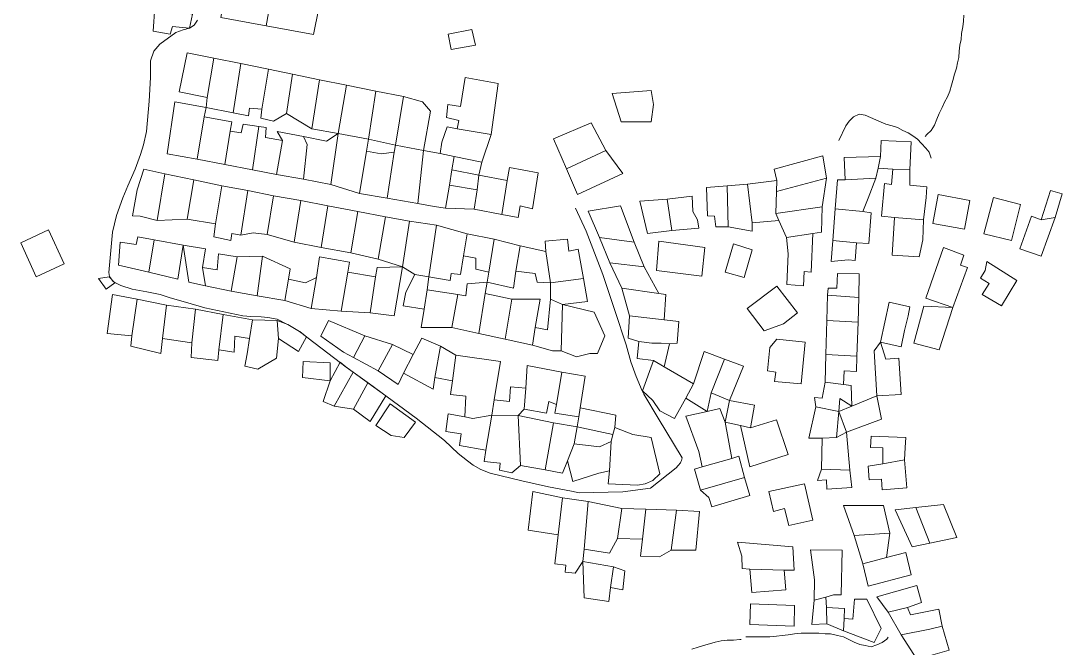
# Model space of a CAD drawing. Header units: inches. Extents: x 1138763 to 1140867, y 1050756 to 1053008.
# Drawn here: x 1139928.1 to 1140149.4, y 1051170.9 to 1051304.3 of the extents above; entities that cross this region are included whole.
import ezdxf

# ---------------------------------------------------------------- set-up
doc = ezdxf.new("R2010")
doc.units = ezdxf.units.IN
doc.header["$MEASUREMENT"] = 0
for name, color, linetype, lineweight in [('LimEdif_AM', 44, 'Continuous', 5), ('ViaPrin_AM', 1, 'Continuous', 15), ('ViaSec_AM', 1, 'Continuous', 18)]:
    doc.layers.add(name, color=color, linetype=linetype, lineweight=lineweight)

msp = doc.modelspace()

# ---------------------------------------------------------------- linework, layer by layer
at = {"layer": 'LimEdif_AM'}
for points in [[(1139979.56, 1051309.25), (1139977.94, 1051306.5), (1139980.69, 1051306), (1139980.19, 1051303.25), (1139970.56, 1051305), (1139971.56, 1051310.75), (1139979.56, 1051309.25)], [(1139991.44, 1051307), (1139990.31, 1051301.37), (1139980.19, 1051303.25), (1139980.69, 1051306), (1139984.19, 1051306.62), (1139984.56, 1051308.25), (1139991.44, 1051307)], [(1139964.56, 1051305.75), (1139963.94, 1051302.75), (1139960.31, 1051303.12), (1139959.81, 1051301.5), (1139956.19, 1051302.12), (1139956.56, 1051307.25), (1139964.56, 1051305.75)], [(1140019.56, 1051298.25), (1140018.94, 1051301.5), (1140023.94, 1051302.5), (1140024.69, 1051299.12), (1140019.56, 1051298.25)], [(1139969.06, 1051296.37), (1139967.69, 1051288), (1139961.69, 1051289.25), (1139963.44, 1051297.5), (1139969.06, 1051296.37)], [(1139969.06, 1051296.37), (1139974.81, 1051295.25), (1139973.19, 1051284.75), (1139967.44, 1051285.87), (1139967.69, 1051288), (1139969.06, 1051296.37)], [(1139974.81, 1051295.25), (1139980.69, 1051294), (1139979.31, 1051285.5), (1139976.69, 1051285.75), (1139976.44, 1051284.12), (1139973.19, 1051284.75), (1139974.81, 1051295.25)], [(1139980.69, 1051294), (1139985.81, 1051293), (1139984.56, 1051284.62), (1139981.81, 1051283), (1139979.06, 1051283.62), (1139979.31, 1051285.5), (1139980.69, 1051294)], [(1139985.81, 1051293), (1139991.56, 1051291.75), (1139989.94, 1051281.37), (1139984.56, 1051284.62), (1139985.81, 1051293)], [(1140020.81, 1051281.37), (1140021.19, 1051283.12), (1140018.56, 1051283.75), (1140018.81, 1051286.5), (1140021.56, 1051286.12), (1140022.56, 1051292.25), (1140029.56, 1051291), (1140028.06, 1051280.12), (1140020.81, 1051281.37)], [(1139991.56, 1051291.75), (1139997.31, 1051290.62), (1139995.56, 1051280.37), (1139989.94, 1051281.37), (1139991.56, 1051291.75)], [(1139997.31, 1051290.62), (1140003.56, 1051289.37), (1140001.94, 1051279.12), (1139995.56, 1051280.37), (1139997.31, 1051290.62)], [(1140003.56, 1051289.37), (1140009.44, 1051288.25), (1140007.69, 1051277.87), (1140001.94, 1051279.12), (1140003.56, 1051289.37)], [(1140009.44, 1051288.25), (1140013.44, 1051287.12), (1140015.19, 1051285.12), (1140013.69, 1051276.75), (1140007.69, 1051277.87), (1140009.44, 1051288.25)], [(1140062.06, 1051282.87), (1140055.69, 1051282.87), (1140053.81, 1051288.87), (1140062.06, 1051289.5), (1140062.56, 1051286.5), (1140062.06, 1051282.87)], [(1139967.44, 1051285.87), (1139967.06, 1051283.87), (1139965.56, 1051274.87), (1139959.19, 1051276), (1139960.81, 1051287.12), (1139967.44, 1051285.87)], [(1139973.19, 1051284.75), (1139976.44, 1051284.12), (1139976.69, 1051285.75), (1139979.31, 1051285.5), (1139979.06, 1051283.62), (1139981.81, 1051283), (1139984.56, 1051284.62), (1139989.94, 1051281.37), (1139995.56, 1051280.37), (1139993.06, 1051278.75), (1139988.19, 1051279.75), (1139982.56, 1051280.75), (1139983.69, 1051278.87), (1139980.06, 1051279.5), (1139980.19, 1051281.62), (1139978.69, 1051281.87), (1139975.31, 1051282.37), (1139974.94, 1051280.5), (1139972.56, 1051280.87), (1139972.94, 1051282.87), (1139967.06, 1051283.87), (1139967.44, 1051285.87), (1139973.19, 1051284.75)], [(1139972.56, 1051280.87), (1139971.44, 1051273.75), (1139965.56, 1051274.87), (1139967.06, 1051283.87), (1139972.94, 1051282.87), (1139972.56, 1051280.87)], [(1139978.69, 1051281.87), (1139977.31, 1051272.62), (1139971.44, 1051273.75), (1139972.56, 1051280.87), (1139974.94, 1051280.5), (1139975.31, 1051282.37), (1139978.69, 1051281.87)], [(1139983.69, 1051278.87), (1139982.44, 1051271.62), (1139977.31, 1051272.62), (1139978.69, 1051281.87), (1139980.19, 1051281.62), (1139980.06, 1051279.5), (1139983.69, 1051278.87)], [(1140028.06, 1051280.12), (1140026.06, 1051274.25), (1140020.19, 1051275.5), (1140017.19, 1051276.12), (1140017.56, 1051278.5), (1140018.69, 1051281.75), (1140020.81, 1051281.37), (1140028.06, 1051280.12)], [(1140052.44, 1051276.75), (1140044.06, 1051272.87), (1140041.31, 1051279.25), (1140049.31, 1051282.62), (1140052.44, 1051276.75)], [(1139988.19, 1051279.75), (1139988.94, 1051278), (1139988.19, 1051270.62), (1139982.44, 1051271.62), (1139983.69, 1051278.87), (1139982.56, 1051280.75), (1139988.19, 1051279.75)], [(1139995.56, 1051280.37), (1139993.94, 1051269.5), (1139988.19, 1051270.62), (1139988.94, 1051278), (1139988.19, 1051279.75), (1139993.06, 1051278.75), (1139995.56, 1051280.37)], [(1140001.94, 1051279.12), (1140001.56, 1051276.62), (1140000.06, 1051267.62), (1139993.94, 1051269.5), (1139995.56, 1051280.37), (1140001.94, 1051279.12)], [(1140007.69, 1051277.87), (1140007.44, 1051276.37), (1140004.69, 1051276), (1140001.56, 1051276.62), (1140001.94, 1051279.12), (1140007.69, 1051277.87)], [(1140110.31, 1051273), (1140110.81, 1051275.5), (1140110.94, 1051278.87), (1140117.31, 1051278.62), (1140117.06, 1051272.62), (1140113.44, 1051272.75), (1140110.31, 1051273)], [(1140013.69, 1051276.75), (1140012.44, 1051265.5), (1140005.94, 1051266.62), (1140007.44, 1051276.37), (1140007.69, 1051277.87), (1140013.69, 1051276.75)], [(1140013.69, 1051276.75), (1140017.19, 1051276.12), (1140020.19, 1051275.5), (1140019.69, 1051272.62), (1140019.19, 1051269.37), (1140018.31, 1051264.5), (1140015.94, 1051264.87), (1140012.44, 1051265.5), (1140013.69, 1051276.75)], [(1140052.44, 1051276.75), (1140056.06, 1051271.87), (1140046.44, 1051267.37), (1140044.06, 1051272.87), (1140052.44, 1051276.75)], [(1140007.44, 1051276.37), (1140005.94, 1051266.62), (1140000.06, 1051267.62), (1140001.56, 1051276.62), (1140004.69, 1051276), (1140007.44, 1051276.37)], [(1140026.06, 1051274.25), (1140025.44, 1051271.5), (1140019.69, 1051272.62), (1140020.19, 1051275.5), (1140026.06, 1051274.25)], [(1140088.81, 1051270.37), (1140088.19, 1051272.75), (1140098.56, 1051275.62), (1140099.31, 1051270.87), (1140088.69, 1051268), (1140088.81, 1051270.37)], [(1140110.31, 1051273), (1140109.81, 1051270.87), (1140103.31, 1051270.5), (1140103.06, 1051275.25), (1140110.81, 1051275.5), (1140110.31, 1051273)], [(1139958.69, 1051271.75), (1139957.06, 1051261.87), (1139953.44, 1051262.75), (1139951.81, 1051262.87), (1139952.81, 1051268.37), (1139954.19, 1051272.75), (1139958.69, 1051271.75)], [(1140025.44, 1051271.5), (1140025.06, 1051268.37), (1140019.19, 1051269.37), (1140019.69, 1051272.62), (1140025.44, 1051271.5)], [(1140030.31, 1051263.12), (1140031.44, 1051270.37), (1140031.94, 1051273.12), (1140038.06, 1051272), (1140036.81, 1051264.37), (1140034.19, 1051265), (1140033.81, 1051262.5), (1140030.31, 1051263.12)], [(1140117.06, 1051272.62), (1140117.06, 1051269.37), (1140120.69, 1051269), (1140120.56, 1051266.75), (1140119.94, 1051262), (1140113.81, 1051262.5), (1140111.06, 1051262.75), (1140111.69, 1051269.75), (1140113.19, 1051269.5), (1140113.44, 1051272.75), (1140117.06, 1051272.62)], [(1139958.69, 1051271.75), (1139964.81, 1051270.5), (1139963.44, 1051262.12), (1139957.06, 1051261.87), (1139958.69, 1051271.75)], [(1139964.81, 1051270.5), (1139970.81, 1051269.25), (1139969.44, 1051261.12), (1139963.44, 1051262.12), (1139964.81, 1051270.5)], [(1140025.44, 1051271.5), (1140031.44, 1051270.37), (1140030.31, 1051263.12), (1140024.44, 1051264.25), (1140025.06, 1051268.37), (1140025.44, 1051271.5)], [(1140082.56, 1051269.62), (1140088.81, 1051270.37), (1140088.69, 1051268), (1140088.56, 1051263.37), (1140089.19, 1051261.87), (1140083.56, 1051261.37), (1140082.56, 1051269.62)], [(1140099.31, 1051270.87), (1140098.44, 1051264.75), (1140088.56, 1051263.37), (1140088.69, 1051268), (1140099.31, 1051270.87)], [(1140109.81, 1051270.87), (1140108.19, 1051266.62), (1140107.06, 1051263.75), (1140101.19, 1051264.37), (1140101.69, 1051270.5), (1140103.31, 1051270.5), (1140109.81, 1051270.87)], [(1139970.81, 1051269.25), (1139976.31, 1051268.25), (1139974.81, 1051258.75), (1139972.94, 1051259.12), (1139972.69, 1051257.62), (1139969.06, 1051258.37), (1139969.44, 1051261.12), (1139970.81, 1051269.25)], [(1139976.31, 1051268.25), (1139981.81, 1051267.12), (1139980.44, 1051258.87), (1139977.44, 1051259.25), (1139974.81, 1051258.75), (1139976.31, 1051268.25)], [(1140025.06, 1051268.37), (1140024.44, 1051264.25), (1140018.31, 1051264.5), (1140019.19, 1051269.37), (1140025.06, 1051268.37)], [(1140078.44, 1051260.5), (1140075.81, 1051260.5), (1140075.56, 1051262.75), (1140074.06, 1051262.87), (1140073.81, 1051268.87), (1140078.19, 1051269.25), (1140078.44, 1051260.5)], [(1140078.19, 1051269.25), (1140082.56, 1051269.62), (1140083.56, 1051261.37), (1140083.56, 1051259.62), (1140078.44, 1051260.5), (1140078.19, 1051269.25)], [(1140147.94, 1051262.5), (1140144.94, 1051262), (1140146.94, 1051268.25), (1140149.44, 1051267.5), (1140147.94, 1051262.5)], [(1139981.81, 1051267.12), (1139987.56, 1051266.12), (1139986.19, 1051257.25), (1139980.44, 1051258.87), (1139981.81, 1051267.12)], [(1139987.56, 1051266.12), (1139993.31, 1051265), (1139991.94, 1051256.12), (1139986.19, 1051257.25), (1139987.56, 1051266.12)], [(1140066.44, 1051259.75), (1140061.31, 1051259.12), (1140059.69, 1051266), (1140065.44, 1051266.37), (1140066.44, 1051259.75)], [(1140065.44, 1051266.37), (1140070.81, 1051267), (1140070.94, 1051263.75), (1140071.94, 1051262), (1140072.19, 1051260.25), (1140066.44, 1051259.75), (1140065.44, 1051266.37)], [(1140128.69, 1051260), (1140121.94, 1051261.25), (1140123.06, 1051267.37), (1140129.81, 1051266.12), (1140128.69, 1051260)], [(1140138.69, 1051257.62), (1140132.81, 1051259), (1140134.81, 1051266.75), (1140140.56, 1051265.25), (1140138.69, 1051257.62)], [(1139993.31, 1051265), (1139999.69, 1051263.75), (1139998.19, 1051255), (1139991.94, 1051256.12), (1139993.31, 1051265)], [(1139999.69, 1051263.75), (1140005.56, 1051262.62), (1140004.06, 1051253.62), (1139998.19, 1051255), (1139999.69, 1051263.75)], [(1140051.06, 1051258.25), (1140048.69, 1051263.87), (1140055.56, 1051265), (1140058.44, 1051257.25), (1140051.06, 1051258.25)], [(1140098.44, 1051264.75), (1140098.31, 1051259.37), (1140096.44, 1051259.12), (1140090.81, 1051258.25), (1140089.19, 1051261.87), (1140088.56, 1051263.37), (1140098.44, 1051264.75)], [(1140107.06, 1051263.75), (1140108.81, 1051263.5), (1140108.31, 1051257), (1140105.69, 1051257.12), (1140100.69, 1051257.62), (1140101.19, 1051264.37), (1140107.06, 1051263.75)], [(1140005.56, 1051262.62), (1140010.69, 1051261.75), (1140009.19, 1051252), (1140004.06, 1051253.62), (1140005.56, 1051262.62)], [(1140010.69, 1051261.75), (1140016.44, 1051260.87), (1140014.81, 1051249.87), (1140011.81, 1051250.37), (1140009.19, 1051252), (1140010.69, 1051261.75)], [(1140119.94, 1051262), (1140119.81, 1051257.75), (1140119.06, 1051254.12), (1140113.31, 1051254.5), (1140113.81, 1051262.5), (1140119.94, 1051262)], [(1140147.94, 1051262.5), (1140144.94, 1051254.25), (1140140.44, 1051255.87), (1140142.94, 1051262.75), (1140144.94, 1051262), (1140147.94, 1051262.5)], [(1139931.31, 1051249.87), (1139928.06, 1051257.12), (1139933.94, 1051259.87), (1139937.31, 1051252.62), (1139931.31, 1051249.87)], [(1140016.44, 1051260.87), (1140022.94, 1051259), (1140022.19, 1051254.37), (1140021.56, 1051250.37), (1140019.56, 1051250.62), (1140019.31, 1051249.12), (1140014.81, 1051249.87), (1140016.44, 1051260.87)], [(1140022.94, 1051259), (1140028.69, 1051257.87), (1140027.56, 1051250.87), (1140024.81, 1051251.5), (1140024.81, 1051253.87), (1140022.19, 1051254.37), (1140022.94, 1051259)], [(1140096.44, 1051259.12), (1140096.06, 1051250.87), (1140094.56, 1051251), (1140094.44, 1051248), (1140090.94, 1051248.25), (1140091.19, 1051254.75), (1140090.81, 1051258.25), (1140096.44, 1051259.12)], [(1139956.44, 1051257.75), (1139955.31, 1051250.87), (1139948.81, 1051252.37), (1139949.19, 1051257.25), (1139952.56, 1051256.75), (1139952.94, 1051258.37), (1139956.44, 1051257.75)], [(1139956.44, 1051257.75), (1139962.56, 1051256.62), (1139961.44, 1051249.37), (1139955.31, 1051250.87), (1139956.44, 1051257.75)], [(1140028.69, 1051257.87), (1140034.19, 1051256.5), (1140033.31, 1051251.12), (1140032.81, 1051247.5), (1140027.19, 1051248.75), (1140027.56, 1051250.87), (1140028.69, 1051257.87)], [(1140039.69, 1051255.25), (1140039.56, 1051257.5), (1140044.31, 1051257.87), (1140044.56, 1051255.37), (1140046.56, 1051255.75), (1140047.69, 1051249.5), (1140040.69, 1051248.62), (1140039.69, 1051255.25)], [(1140058.44, 1051257.25), (1140060.56, 1051252), (1140053.31, 1051252.87), (1140051.06, 1051258.25), (1140058.44, 1051257.25)], [(1140072.81, 1051250), (1140063.19, 1051251.25), (1140063.69, 1051257.5), (1140073.44, 1051256.12), (1140072.81, 1051250)], [(1140081.81, 1051249.75), (1140077.81, 1051250.87), (1140079.56, 1051256.87), (1140083.56, 1051255.62), (1140081.81, 1051249.75)], [(1140105.69, 1051257.12), (1140105.44, 1051253.37), (1140103.94, 1051253.5), (1140100.31, 1051253.12), (1140100.69, 1051257.62), (1140105.69, 1051257.12)], [(1139962.56, 1051256.62), (1139967.31, 1051255.87), (1139966.69, 1051251.87), (1139967.31, 1051248), (1139963.81, 1051248.75), (1139962.56, 1051256.62)], [(1139966.69, 1051251.87), (1139969.81, 1051251.37), (1139970.06, 1051254.75), (1139974.06, 1051254.12), (1139972.81, 1051246.87), (1139967.31, 1051248), (1139966.69, 1051251.87)], [(1140034.19, 1051256.5), (1140039.69, 1051255.25), (1140040.69, 1051248.62), (1140037.81, 1051248.75), (1140037.44, 1051250.62), (1140033.31, 1051251.12), (1140034.19, 1051256.5)], [(1140126.19, 1051243.37), (1140120.44, 1051245.37), (1140124.19, 1051256.12), (1140128.56, 1051254.5), (1140127.81, 1051252.37), (1140129.31, 1051251.87), (1140126.19, 1051243.37)], [(1139974.06, 1051254.12), (1139979.44, 1051254.25), (1139978.31, 1051245.87), (1139972.81, 1051246.87), (1139974.06, 1051254.12)], [(1139979.44, 1051254.25), (1139985.31, 1051251.62), (1139984.94, 1051249.37), (1139984.19, 1051244.87), (1139978.31, 1051245.87), (1139979.44, 1051254.25)], [(1139990.94, 1051249.75), (1139991.56, 1051254.12), (1139997.94, 1051253), (1139997.56, 1051250.87), (1139996.19, 1051242.62), (1139989.81, 1051243.12), (1139990.94, 1051249.75)], [(1140027.56, 1051250.87), (1140027.19, 1051248.75), (1140022.94, 1051248.37), (1140022.69, 1051245.87), (1140020.94, 1051246.12), (1140014.44, 1051247.12), (1140014.81, 1051249.87), (1140019.31, 1051249.12), (1140019.56, 1051250.62), (1140021.56, 1051250.37), (1140022.19, 1051254.37), (1140024.81, 1051253.87), (1140024.81, 1051251.5), (1140027.56, 1051250.87)], [(1140060.56, 1051252), (1140063.69, 1051246.37), (1140055.81, 1051247.5), (1140053.31, 1051252.87), (1140060.56, 1051252)], [(1140136.56, 1051243.75), (1140132.44, 1051246.12), (1140133.94, 1051248.5), (1140132.06, 1051249.62), (1140133.06, 1051251.25), (1140133.44, 1051253.12), (1140139.81, 1051249.12), (1140136.56, 1051243.75)], [(1139997.56, 1051250.87), (1140003.44, 1051249.87), (1140002.31, 1051242.25), (1139996.19, 1051242.62), (1139997.56, 1051250.87)], [(1140003.44, 1051249.87), (1140003.81, 1051251.87), (1140009.19, 1051252), (1140007.44, 1051241.62), (1140002.31, 1051242.25), (1140003.44, 1051249.87)], [(1140014.81, 1051249.87), (1140014.44, 1051247.12), (1140013.81, 1051243), (1140009.31, 1051243.75), (1140009.94, 1051246.62), (1140011.81, 1051250.37), (1140014.81, 1051249.87)], [(1140040.69, 1051248.62), (1140040.69, 1051245.12), (1140040.06, 1051238.62), (1140037.44, 1051239.12), (1140038.44, 1051245.12), (1140032.44, 1051245.12), (1140026.81, 1051246.37), (1140027.19, 1051248.75), (1140032.81, 1051247.5), (1140033.31, 1051251.12), (1140037.44, 1051250.62), (1140037.81, 1051248.75), (1140040.69, 1051248.62)], [(1140099.56, 1051246), (1140099.69, 1051247.5), (1140101.56, 1051247.5), (1140101.69, 1051250.62), (1140106.31, 1051250.5), (1140106.19, 1051245.5), (1140099.56, 1051246)], [(1139946.19, 1051247.25), (1139944.56, 1051249.5), (1139946.81, 1051249.87), (1139948.06, 1051248.62), (1139946.19, 1051247.25)], [(1139984.94, 1051249.37), (1139988.56, 1051248.62), (1139990.94, 1051249.75), (1139989.81, 1051243.12), (1139984.19, 1051244.87), (1139984.94, 1051249.37)], [(1140026.81, 1051246.37), (1140025.44, 1051237.87), (1140019.69, 1051239.12), (1140020.94, 1051246.12), (1140022.69, 1051245.87), (1140022.94, 1051248.37), (1140027.19, 1051248.75), (1140026.81, 1051246.37)], [(1140047.69, 1051249.5), (1140048.56, 1051244.62), (1140043.19, 1051244), (1140040.69, 1051245.12), (1140040.69, 1051248.62), (1140047.69, 1051249.5)], [(1140086.06, 1051238.37), (1140082.44, 1051243.12), (1140088.81, 1051247.87), (1140093.19, 1051242.25), (1140090.19, 1051239.87), (1140086.06, 1051238.37)], [(1139952.81, 1051245.12), (1139951.69, 1051237.37), (1139946.44, 1051237.87), (1139947.56, 1051246.12), (1139952.81, 1051245.12)], [(1140020.94, 1051246.12), (1140019.69, 1051239.12), (1140013.19, 1051239.12), (1140013.81, 1051243), (1140014.44, 1051247.12), (1140020.94, 1051246.12)], [(1140032.44, 1051245.12), (1140031.06, 1051236.62), (1140025.44, 1051237.87), (1140026.81, 1051246.37), (1140032.44, 1051245.12)], [(1140063.69, 1051246.37), (1140065.19, 1051246.12), (1140064.81, 1051240.75), (1140057.44, 1051241.62), (1140055.81, 1051247.5), (1140063.69, 1051246.37)], [(1140106.19, 1051245.5), (1140106.06, 1051240.25), (1140099.44, 1051240.62), (1140099.56, 1051246), (1140106.19, 1051245.5)], [(1139952.81, 1051245.12), (1139959.06, 1051243.87), (1139958.19, 1051236.75), (1139957.81, 1051233.62), (1139951.44, 1051235.12), (1139951.69, 1051237.37), (1139952.81, 1051245.12)], [(1139959.06, 1051243.87), (1139965.19, 1051243), (1139964.44, 1051235.87), (1139958.19, 1051236.75), (1139959.06, 1051243.87)], [(1140037.44, 1051239.12), (1140036.81, 1051235.37), (1140031.06, 1051236.62), (1140032.44, 1051245.12), (1140038.44, 1051245.12), (1140037.44, 1051239.12)], [(1140043.19, 1051244), (1140042.94, 1051234.12), (1140041.06, 1051234.12), (1140036.81, 1051235.37), (1140037.44, 1051239.12), (1140040.06, 1051238.62), (1140040.69, 1051245.12), (1140043.19, 1051244)], [(1140043.19, 1051244), (1140049.94, 1051242.37), (1140052.19, 1051237.37), (1140050.69, 1051233.62), (1140049.06, 1051233.62), (1140046.19, 1051232.87), (1140042.94, 1051234.12), (1140043.19, 1051244)], [(1140110.81, 1051236), (1140112.69, 1051244.5), (1140117.06, 1051243.5), (1140116.69, 1051241.62), (1140115.94, 1051238.5), (1140115.19, 1051235), (1140110.81, 1051236)], [(1140126.19, 1051243.37), (1140123.31, 1051234.37), (1140117.94, 1051235.75), (1140120.06, 1051243.62), (1140126.19, 1051243.37)], [(1139965.19, 1051243), (1139971.06, 1051241.87), (1139970.19, 1051234.37), (1139969.94, 1051232.12), (1139964.31, 1051232.75), (1139964.44, 1051235.87), (1139965.19, 1051243)], [(1139971.06, 1051241.87), (1139977.31, 1051240.75), (1139976.69, 1051236.75), (1139973.56, 1051237.25), (1139973.44, 1051233.87), (1139970.19, 1051234.37), (1139971.06, 1051241.87)], [(1140064.81, 1051240.75), (1140067.94, 1051240.37), (1140067.56, 1051235.75), (1140065.94, 1051235.62), (1140064.19, 1051235.75), (1140062.19, 1051235.75), (1140059.44, 1051236.12), (1140057.19, 1051236.87), (1140057.44, 1051241.62), (1140064.81, 1051240.75)], [(1139977.31, 1051240.75), (1139982.56, 1051240.62), (1139982.81, 1051236.75), (1139982.44, 1051232.62), (1139978.44, 1051230.25), (1139975.69, 1051230.87), (1139976.19, 1051233.5), (1139976.69, 1051236.75), (1139977.31, 1051240.75)], [(1139982.56, 1051240.62), (1139984.81, 1051239.75), (1139987.31, 1051238.25), (1139988.81, 1051237.12), (1139987.06, 1051234), (1139982.81, 1051236.75), (1139982.56, 1051240.62)], [(1140001.19, 1051237.37), (1139998.81, 1051232.75), (1139996.69, 1051233.87), (1139991.81, 1051237.25), (1139993.44, 1051240.62), (1140001.19, 1051237.37)], [(1140106.06, 1051240.25), (1140105.81, 1051233), (1140099.19, 1051233.37), (1140099.44, 1051240.62), (1140106.06, 1051240.25)], [(1140001.19, 1051237.37), (1140007.06, 1051235.5), (1140004.06, 1051229.87), (1139998.81, 1051232.75), (1140001.19, 1051237.37)], [(1140011.44, 1051233.37), (1140013.31, 1051236.87), (1140017.31, 1051235.12), (1140016.06, 1051228.5), (1140015.69, 1051226), (1140009.44, 1051229.37), (1140011.44, 1051233.37)], [(1140007.06, 1051235.5), (1140011.44, 1051233.37), (1140009.44, 1051229.37), (1140008.31, 1051227), (1140004.06, 1051229.87), (1140007.06, 1051235.5)], [(1140017.31, 1051235.12), (1140020.56, 1051233.25), (1140019.81, 1051227.75), (1140016.06, 1051228.5), (1140017.31, 1051235.12)], [(1140065.94, 1051235.62), (1140064.81, 1051230.75), (1140062.56, 1051232.12), (1140059.06, 1051232.5), (1140059.44, 1051236.12), (1140062.19, 1051235.75), (1140064.19, 1051235.75), (1140065.94, 1051235.62)], [(1140093.94, 1051227.12), (1140088.31, 1051227.62), (1140088.56, 1051229.62), (1140086.81, 1051229.87), (1140087.31, 1051234.87), (1140088.81, 1051236.62), (1140094.81, 1051236), (1140093.94, 1051227.12)], [(1140110.81, 1051236), (1140111.94, 1051232.37), (1140114.69, 1051232.62), (1140115.19, 1051224.87), (1140110.06, 1051224.62), (1140109.44, 1051234.12), (1140110.81, 1051236)], [(1140020.56, 1051233.25), (1140030.06, 1051231.87), (1140028.69, 1051223.75), (1140028.19, 1051220.5), (1140024.19, 1051219.75), (1140022.44, 1051220.12), (1140022.69, 1051224.5), (1140019.44, 1051224.87), (1140019.81, 1051227.75), (1140020.56, 1051233.25)], [(1140071.06, 1051227.12), (1140073.31, 1051234), (1140077.69, 1051232.37), (1140074.81, 1051225.25), (1140073.94, 1051221.25), (1140069.44, 1051224.12), (1140071.06, 1051227.12)], [(1140077.69, 1051232.37), (1140081.69, 1051230.87), (1140078.69, 1051223.62), (1140074.81, 1051225.25), (1140077.69, 1051232.37)], [(1140105.81, 1051233), (1140105.69, 1051229.75), (1140103.06, 1051229.87), (1140102.94, 1051227), (1140099.06, 1051227.5), (1140099.19, 1051233.37), (1140105.81, 1051233)], [(1139993.81, 1051227.75), (1139987.94, 1051228.5), (1139988.06, 1051231.87), (1139993.81, 1051231.62), (1139993.81, 1051227.75)], [(1139993.81, 1051227.75), (1139995.94, 1051231.75), (1139997.19, 1051230.75), (1139998.69, 1051229.62), (1139994.69, 1051222.37), (1139992.31, 1051223.37), (1139993.81, 1051227.75)], [(1140035.44, 1051226.25), (1140035.69, 1051231), (1140043.06, 1051229.62), (1140041.94, 1051222.75), (1140040.31, 1051223.37), (1140039.81, 1051220.87), (1140035.06, 1051221.75), (1140035.44, 1051226.25)], [(1140064.81, 1051230.75), (1140071.06, 1051227.12), (1140069.44, 1051224.12), (1140067.06, 1051219.75), (1140063.94, 1051221.37), (1140062.44, 1051223.62), (1140060.19, 1051225.62), (1140062.56, 1051232.12), (1140064.81, 1051230.75)], [(1139998.69, 1051229.62), (1140001.81, 1051227.37), (1139998.81, 1051221.75), (1139994.69, 1051222.37), (1139998.69, 1051229.62)], [(1140043.06, 1051229.62), (1140048.06, 1051228.75), (1140046.94, 1051222), (1140046.69, 1051220.12), (1140041.56, 1051220.87), (1140041.94, 1051222.75), (1140043.06, 1051229.62)], [(1140001.81, 1051227.37), (1140005.69, 1051224.62), (1140002.31, 1051219.12), (1139998.81, 1051221.75), (1140001.81, 1051227.37)], [(1140028.69, 1051223.75), (1140031.94, 1051223.37), (1140032.19, 1051226.5), (1140035.44, 1051226.25), (1140035.06, 1051221.75), (1140033.81, 1051220.37), (1140028.19, 1051220.5), (1140028.69, 1051223.75)], [(1140102.94, 1051227), (1140104.56, 1051226.75), (1140104.69, 1051222.37), (1140102.19, 1051224), (1140101.94, 1051221.25), (1140097.06, 1051222.25), (1140096.81, 1051224.25), (1140098.44, 1051224.12), (1140099.06, 1051227.5), (1140102.94, 1051227)], [(1140078.69, 1051223.62), (1140077.81, 1051219), (1140076.69, 1051221.87), (1140073.94, 1051221.25), (1140074.81, 1051225.25), (1140078.69, 1051223.62)], [(1140078.69, 1051223.62), (1140084.06, 1051222.62), (1140083.19, 1051217.75), (1140081.06, 1051218.25), (1140077.81, 1051219), (1140078.69, 1051223.62)], [(1140104.69, 1051222.37), (1140110.06, 1051224.62), (1140111.06, 1051219.62), (1140103.56, 1051216.87), (1140101.94, 1051221.25), (1140104.69, 1051222.37)], [(1140101.94, 1051221.25), (1140102.19, 1051224), (1140104.69, 1051222.37), (1140101.94, 1051221.25)], [(1140009.56, 1051215.75), (1140006.81, 1051216.12), (1140003.56, 1051218.25), (1140006.56, 1051222.87), (1140011.94, 1051219), (1140009.56, 1051215.75)], [(1140041.94, 1051222.75), (1140041.56, 1051220.87), (1140046.69, 1051220.12), (1140046.31, 1051218), (1140041.31, 1051218.87), (1140033.81, 1051220.37), (1140035.06, 1051221.75), (1140039.81, 1051220.87), (1140040.31, 1051223.37), (1140041.94, 1051222.75)], [(1140046.94, 1051222), (1140054.56, 1051220.5), (1140054.31, 1051217.87), (1140053.94, 1051216.37), (1140046.31, 1051218), (1140046.69, 1051220.12), (1140046.94, 1051222)], [(1140077.81, 1051219), (1140079.19, 1051211.25), (1140072.94, 1051209.5), (1140072.19, 1051212.75), (1140069.44, 1051220.25), (1140073.94, 1051221.25), (1140076.69, 1051221.87), (1140077.81, 1051219)], [(1140101.94, 1051221.25), (1140101.44, 1051215.75), (1140098.44, 1051215.62), (1140095.56, 1051215.62), (1140097.06, 1051222.25), (1140101.94, 1051221.25)], [(1140028.19, 1051220.5), (1140026.94, 1051213), (1140021.31, 1051214), (1140021.69, 1051216.5), (1140018.44, 1051217), (1140018.94, 1051220.75), (1140022.44, 1051220.12), (1140024.19, 1051219.75), (1140028.19, 1051220.5)], [(1140033.81, 1051220.37), (1140034.31, 1051209.75), (1140032.44, 1051208.25), (1140029.81, 1051208.75), (1140029.94, 1051210.25), (1140026.56, 1051210.62), (1140026.94, 1051213), (1140028.19, 1051220.5), (1140033.81, 1051220.37)], [(1140041.31, 1051218.87), (1140039.56, 1051208.87), (1140034.31, 1051209.75), (1140033.81, 1051220.37), (1140041.31, 1051218.87)], [(1140083.19, 1051217.75), (1140088.69, 1051219.5), (1140091.19, 1051212.12), (1140083.06, 1051209.5), (1140081.06, 1051218.25), (1140083.19, 1051217.75)], [(1140103.56, 1051216.87), (1140101.44, 1051215.75), (1140101.94, 1051221.25), (1140103.56, 1051216.87)], [(1140046.31, 1051218), (1140045.69, 1051214.37), (1140044.31, 1051210.75), (1140043.19, 1051208.12), (1140039.56, 1051208.87), (1140041.31, 1051218.87), (1140046.31, 1051218)], [(1140053.94, 1051216.37), (1140053.56, 1051214.87), (1140051.06, 1051213.75), (1140045.69, 1051214.37), (1140046.31, 1051218), (1140053.94, 1051216.37)], [(1140054.31, 1051217.87), (1140058.19, 1051216.37), (1140062.06, 1051215.75), (1140063.94, 1051208), (1140062.44, 1051206.62), (1140060.81, 1051205.87), (1140059.19, 1051205.62), (1140052.94, 1051205.87), (1140053.19, 1051208.62), (1140053.56, 1051214.87), (1140053.94, 1051216.37), (1140054.31, 1051217.87)], [(1140103.56, 1051216.87), (1140104.31, 1051208.75), (1140098.31, 1051209), (1140098.44, 1051215.62), (1140101.44, 1051215.75), (1140103.56, 1051216.87)], [(1140053.56, 1051214.87), (1140053.19, 1051208.62), (1140050.94, 1051208.12), (1140045.44, 1051206.37), (1140044.31, 1051210.75), (1140045.69, 1051214.37), (1140051.06, 1051213.75), (1140053.56, 1051214.87)], [(1140115.94, 1051211), (1140111.31, 1051210.12), (1140111.31, 1051213.5), (1140108.69, 1051213.62), (1140108.81, 1051216), (1140116.19, 1051215.75), (1140116.06, 1051213.62), (1140115.94, 1051211)], [(1140079.19, 1051211.25), (1140080.69, 1051211.75), (1140081.94, 1051207.25), (1140072.56, 1051204.5), (1140071.31, 1051209), (1140072.94, 1051209.5), (1140079.19, 1051211.25)], [(1140115.94, 1051211), (1140116.44, 1051205), (1140111.19, 1051204.62), (1140111.06, 1051206.87), (1140108.44, 1051206.75), (1140108.19, 1051209.62), (1140111.31, 1051210.12), (1140115.94, 1051211)], [(1140104.31, 1051208.75), (1140104.69, 1051205.12), (1140099.44, 1051204.75), (1140099.31, 1051206.75), (1140097.44, 1051206.62), (1140098.31, 1051209), (1140104.31, 1051208.75)], [(1140081.94, 1051207.25), (1140083.06, 1051203.37), (1140074.94, 1051201), (1140074.31, 1051203), (1140072.56, 1051204.5), (1140081.94, 1051207.25)], [(1140091.31, 1051197), (1140090.44, 1051200.62), (1140088.06, 1051200), (1140087.06, 1051204.25), (1140094.69, 1051205.87), (1140096.44, 1051198.12), (1140091.31, 1051197)], [(1140043.19, 1051202.87), (1140042.31, 1051195), (1140035.94, 1051196), (1140036.94, 1051204.25), (1140043.19, 1051202.87)], [(1140043.19, 1051202.87), (1140048.69, 1051202.12), (1140047.81, 1051192), (1140047.56, 1051189.37), (1140045.94, 1051186.87), (1140043.81, 1051187.12), (1140043.94, 1051188.62), (1140041.56, 1051188.87), (1140042.31, 1051195), (1140043.19, 1051202.87)], [(1140048.69, 1051202.12), (1140055.81, 1051200.62), (1140054.94, 1051194.25), (1140053.19, 1051191.12), (1140047.81, 1051192), (1140048.69, 1051202.12)], [(1140118.31, 1051200.87), (1140124.19, 1051201.5), (1140127.06, 1051194.5), (1140121.31, 1051193.25), (1140118.31, 1051200.87)], [(1140055.81, 1051200.62), (1140060.94, 1051200.5), (1140060.19, 1051194.12), (1140054.94, 1051194.25), (1140055.81, 1051200.62)], [(1140060.94, 1051200.5), (1140067.44, 1051200.25), (1140066.31, 1051191.75), (1140063.81, 1051190.37), (1140059.81, 1051190.5), (1140060.19, 1051194.12), (1140060.94, 1051200.5)], [(1140067.44, 1051200.25), (1140072.31, 1051200), (1140071.56, 1051191.75), (1140066.31, 1051191.75), (1140067.44, 1051200.25)], [(1140112.81, 1051195.37), (1140105.19, 1051194.87), (1140102.94, 1051201.25), (1140111.44, 1051201.25), (1140112.81, 1051195.37)], [(1140121.31, 1051193.25), (1140117.56, 1051192.5), (1140113.94, 1051200.37), (1140118.31, 1051200.87), (1140121.31, 1051193.25)], [(1140112.81, 1051195.37), (1140112.06, 1051190.25), (1140107.06, 1051188.87), (1140105.19, 1051194.87), (1140112.81, 1051195.37)], [(1140090.31, 1051187.5), (1140083.06, 1051187.75), (1140081.44, 1051187.87), (1140081.31, 1051190.5), (1140080.44, 1051193.5), (1140092.19, 1051192.5), (1140092.44, 1051187.5), (1140090.31, 1051187.5)], [(1140099.19, 1051181.75), (1140096.69, 1051181.12), (1140096.81, 1051185.5), (1140095.94, 1051191.87), (1140102.69, 1051191.75), (1140102.44, 1051182.25), (1140100.81, 1051182.25), (1140099.19, 1051181.75)], [(1140112.06, 1051190.25), (1140116.19, 1051191.25), (1140117.31, 1051186.5), (1140108.19, 1051184.12), (1140107.06, 1051188.87), (1140112.06, 1051190.25)], [(1140047.56, 1051189.37), (1140054.06, 1051188.25), (1140053.44, 1051183.87), (1140053.06, 1051180.87), (1140047.81, 1051181.62), (1140047.56, 1051189.37)], [(1140054.06, 1051188.25), (1140056.44, 1051187.37), (1140056.06, 1051183.37), (1140053.44, 1051183.87), (1140054.06, 1051188.25)], [(1140090.31, 1051187.5), (1140090.69, 1051183.37), (1140083.44, 1051182.75), (1140083.06, 1051187.75), (1140090.31, 1051187.5)], [(1140116.56, 1051179.62), (1140112.44, 1051178.62), (1140110.06, 1051181.87), (1140118.56, 1051184.25), (1140119.56, 1051180.62), (1140116.56, 1051179.62)], [(1140099.19, 1051181.75), (1140099.31, 1051179.62), (1140099.44, 1051176.12), (1140096.19, 1051176), (1140096.69, 1051181.12), (1140099.19, 1051181.75)], [(1140092.44, 1051175.62), (1140083.06, 1051176), (1140083.19, 1051180.37), (1140092.56, 1051180), (1140092.44, 1051175.62)], [(1140099.31, 1051179.62), (1140103.19, 1051179.37), (1140103.06, 1051177.25), (1140102.94, 1051174.62), (1140099.44, 1051176.12), (1140099.31, 1051179.62)], [(1140102.94, 1051174.62), (1140103.06, 1051177.25), (1140104.94, 1051177.12), (1140105.31, 1051181.37), (1140107.94, 1051181.37), (1140110.94, 1051175.12), (1140109.44, 1051172.12), (1140102.94, 1051174.62)], [(1140116.56, 1051179.62), (1140117.19, 1051178), (1140123.19, 1051179.25), (1140123.94, 1051175.62), (1140121.31, 1051175), (1140115.19, 1051173.75), (1140112.44, 1051178.62), (1140116.56, 1051179.62)], [(1140123.94, 1051175.62), (1140125.44, 1051170.5), (1140120.44, 1051169.12), (1140118.56, 1051168.62), (1140115.19, 1051173.75), (1140121.31, 1051175), (1140123.94, 1051175.62)]]:
    msp.add_lwpolyline(points, dxfattribs=at)
at = {"layer": 'ViaPrin_AM'}
msp.add_lwpolyline([(1139965.65, 1051304.42), (1139964.92, 1051303.38), (1139963.9, 1051302.75), (1139962.59, 1051302.38), (1139960.99, 1051301.84), (1139957.61, 1051299.37), (1139956.35, 1051297.86), (1139955.64, 1051295.79), (1139955.66, 1051292.28), (1139955.36, 1051287.22), (1139954.79, 1051280.77), (1139954.12, 1051277.92), (1139953.48, 1051275.92), (1139952.37, 1051272.78), (1139950.82, 1051269.24), (1139949.73, 1051266.68), (1139948.37, 1051262.95), (1139947.53, 1051259.36), (1139946.8, 1051250.78), (1139946.94, 1051249.95), (1139947.67, 1051248.9), (1139948.08, 1051248.68), (1139949.29, 1051248.02), (1139951.75, 1051247.29), (1139954.85, 1051246.69), (1139957.7, 1051246.13), (1139959.8, 1051245.42), (1139963.1, 1051244.51), (1139967.21, 1051243.32), (1139975.26, 1051241.58), (1139976.93, 1051241.48), (1139979.13, 1051241.35), (1139980.54, 1051241.24), (1139982.58, 1051240.86), (1139984.76, 1051239.77), (1139987.36, 1051238.23), (1139988.88, 1051237.08), (1139992.15, 1051234.6), (1139997.24, 1051230.69), (1140002.22, 1051227.13), (1140012.13, 1051219.82), (1140018.1, 1051215.11), (1140021.04, 1051212.36), (1140023, 1051210.75), (1140024.21, 1051209.83), (1140025.87, 1051208.93), (1140027.84, 1051208.12), (1140034.54, 1051206.52), (1140040.23, 1051205.23), (1140045.14, 1051204.34), (1140046.75, 1051203.95), (1140056.02, 1051204.16), (1140061.94, 1051204.93), (1140067.41, 1051209.27), (1140067.84, 1051209.76), (1140068.33, 1051210.32), (1140068.4, 1051210.56), (1140068.49, 1051210.87), (1140068.66, 1051211.42), (1140063.57, 1051219.87), (1140060.49, 1051224.91), (1140060.18, 1051225.64), (1140060.16, 1051225.68), (1140058.88, 1051228.68), (1140057.77, 1051231.79), (1140056.75, 1051235.45), (1140054.44, 1051242.49), (1140051.77, 1051250.37), (1140048.27, 1051259.56), (1140046.01, 1051264.48)], dxfattribs=at)
at = {"layer": 'ViaSec_AM'}
for points in [[(1140120.31, 1051279.75), (1140120.69, 1051280.12), (1140121.56, 1051281), (1140122.31, 1051282.12), (1140122.81, 1051283.37), (1140123.31, 1051284.62), (1140123.94, 1051285.87), (1140124.44, 1051287), (1140125.06, 1051288.12), (1140125.56, 1051289.37), (1140125.94, 1051290.62), (1140126.19, 1051291.62), (1140126.56, 1051293), (1140126.94, 1051294.25), (1140127.19, 1051295.37), (1140127.44, 1051296.5), (1140127.56, 1051297.87), (1140127.69, 1051299.12), (1140127.94, 1051300.37), (1140128.06, 1051301.62), (1140128.31, 1051303), (1140128.44, 1051304.25), (1140128.56, 1051305.5)], [(1140101.94, 1051278.87), (1140103.44, 1051282), (1140104.19, 1051283), (1140105.06, 1051283.87), (1140106.31, 1051284.5), (1140107.56, 1051284.25), (1140108.69, 1051283.75), (1140109.81, 1051283.25), (1140110.94, 1051282.75), (1140111.94, 1051282.37), (1140113.31, 1051282), (1140114.44, 1051281.62), (1140115.56, 1051281), (1140116.69, 1051280.5), (1140117.69, 1051279.87), (1140118.69, 1051279.12), (1140119.56, 1051278.25), (1140120.44, 1051277.25), (1140121.19, 1051276.37), (1140121.56, 1051275.12)], [(1140070.69, 1051170.75), (1140072.06, 1051171.12), (1140073.19, 1051171.5), (1140074.44, 1051171.87), (1140075.69, 1051172.25), (1140076.94, 1051172.5), (1140078.19, 1051172.62), (1140079.56, 1051172.62), (1140080.94, 1051172.75), (1140081.19, 1051172.75)], [(1140082.19, 1051173.37), (1140083.44, 1051173.37), (1140084.69, 1051173.37), (1140086.06, 1051173.37), (1140087.31, 1051173.37), (1140088.69, 1051173.5), (1140089.94, 1051173.62), (1140091.19, 1051173.75), (1140092.56, 1051174), (1140093.94, 1051174.12), (1140095.31, 1051174.12), (1140096.56, 1051174.12), (1140097.69, 1051174.12), (1140099.06, 1051174), (1140100.19, 1051174), (1140101.69, 1051173.62), (1140102.94, 1051173.37), (1140104.06, 1051172.75), (1140105.19, 1051172.25), (1140106.44, 1051171.75), (1140107.56, 1051171.5), (1140108.81, 1051171.25), (1140110.06, 1051171.62), (1140111.19, 1051172.12), (1140112.19, 1051172.87), (1140112.44, 1051173.25)]]:
    msp.add_lwpolyline(points, dxfattribs=at)

doc.saveas('drawing.dxf')
